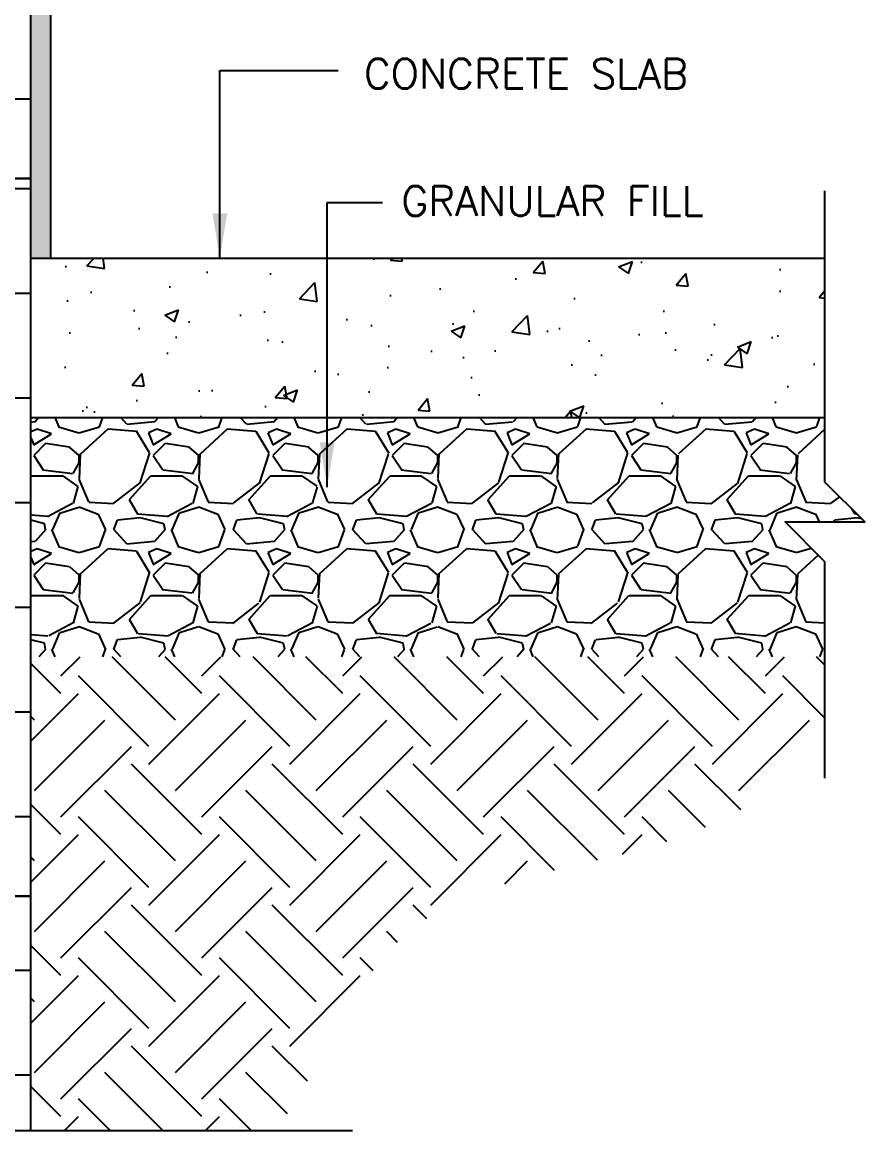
# Model space of a CAD drawing. Header units: inches. Extents: x 170.8 to 224.9, y 117.9 to 187.9.
# Drawn here: x 203.78 to 224.93, y 136.03 to 163.84 of the extents above; entities that cross this region are included whole.
import ezdxf

# ---------------------------------------------------------------- set-up
doc = ezdxf.new("R2010")
doc.units = ezdxf.units.IN
doc.header["$LTSCALE"] = 0.5
doc.header["$MEASUREMENT"] = 0
for name, color, linetype in [('HATCH', 12, 'Continuous'), ('LINE50', 5, 'Continuous'), ('LINE9', 9, 'Continuous'), ('TEXT', 4, 'Continuous')]:
    doc.layers.add(name, color=color, linetype=linetype)
doc.styles.add('DIM', font='romans.shx', dxfattribs={"width": 0.7})
doc.styles.add('ROMANS', font='romans.shx', dxfattribs={"height": 0.75})
doc.dimstyles.new('ext_12', dxfattribs={"dimscale": 12, "dimtxt": 0.09375, "dimasz": 0.09375, "dimexe": 0.09375, "dimexo": 0.0625, "dimgap": 0.0625, "dimtad": 1, "dimdec": 1, "dimzin": 3, "dimdsep": 46, "dimlunit": 4, "dimtxsty": 'DIM', "dimcen": 0.09, "dimdle": 0.09375, "dimclrt": 4, "dimadec": 0, "dimazin": 0, "dimtfac": 1, "dimtdec": 1, "dimtmove": 2, "dimatfit": 3, "dimfxl": 0, "dimfrac": 2, "dimtolj": 1, "dimtzin": 0, "dimarcsym": 0})

msp = doc.modelspace()

# ---------------------------------------------------------------- hatches: boundary and pattern name
at = {"layer": 'HATCH'}
h = msp.add_hatch(dxfattribs=at)
h.set_pattern_fill('AR-SAND', color=256, scale=0.25, style=0)
h.set_pattern_definition([(37.50000000000001, (69.1937836634877, 13.00408213625067), (-0.01574833952740204, 0.4817059422532897), [0, -0.38, 0, -0.425, 0, -0.40625]), (7.499999999999999, (69.1937836634877, 13.00408213625067), (0.4424441763169318, 0.7055365163074351), [0, -0.205, 0, -0.3425, 0, -0.13125]), (327.5, (68.88628366348769, 13.00408213625067), (0.7785354654378738, 0.001414763384241124), [0, -0.125, 0, -0.45, 0, -0.5875]), (317.5, (68.88628366348769, 13.00408213625067), (0.7515316511430733, 0.2194188912335623), [0, -0.0625, 0, -0.295, 0, -0.3375])])
h.paths.add_polyline_path([(204.496350231882, 186.9183905019429), (203.996350231882, 186.9183905019429), (203.996350231882, 177.9183905019428), (203.996350231882, 159.9183905019428), (203.996350231882, 157.9183905019428), (204.496350231882, 157.9183905019428)])
h = msp.add_hatch(dxfattribs=at)
h.set_pattern_fill('INSUL', color=256, scale=7, style=0)
h.set_pattern_definition([(180, (3127.532931943367, -237.0911235607689), (0, 2.625), []), (180, (3127.532931943367, -236.2161235607689), (0, 2.625), [0.875, -0.875]), (180, (3127.532931943367, -235.3411235607689), (0, 2.625), [0.875, -0.875])])
h.paths.add_polyline_path([(203.996350231882, 159.9183905019428), (203.558850231882, 159.9183905019428), (203.5588502318816, 160.4183905019428), (202.058850231882, 160.4183905019429), (202.058850231882, 159.9183905019429), (201.371350231882, 159.9183905019428), (201.371350231882, 177.9183905019429), (202.058850231882, 177.9183905019428), (202.058850231882, 178.4183905019428), (203.5588502318816, 178.4183905019429), (203.558850231882, 177.9183905019428), (203.996350231882, 177.9183905019428)])
h = msp.add_hatch(dxfattribs=at)
h.set_pattern_fill('INSUL', color=256, scale=7, style=0)
h.set_pattern_definition([(180, (3127.532931943367, -255.0911235607689), (0, 2.625), []), (180, (3127.532931943367, -254.2161235607689), (0, 2.625), [0.875, -0.875]), (180, (3127.532931943367, -253.3411235607689), (0, 2.625), [0.875, -0.875])])
h.paths.add_polyline_path([(203.996350231882, 141.9183905019428), (203.558850231882, 141.9183905019428), (203.5588502318816, 142.4183905019428), (202.058850231882, 142.4183905019429), (202.058850231882, 141.9183905019429), (201.371350231882, 141.9183905019428), (201.371350231882, 159.9183905019429), (202.058850231882, 159.9183905019428), (202.058850231882, 160.4183905019428), (203.5588502318816, 160.4183905019429), (203.558850231882, 159.9183905019428), (203.996350231882, 159.9183905019428)])
h = msp.add_hatch(dxfattribs=at)
h.set_pattern_fill('AR-CONC', color=256, scale=0.5, style=0)
h.set_pattern_definition([(49.99999999999999, (49.18749350412835, 13.08776119783354), (3.586300913003767, -0.3137606749129755), [0.375, -4.125]), (355, (49.18749350412835, 13.08776119783354), (-0.693756668065, 3.760960668500059), [0.3, -3.3]), (100.4514, (49.48635190412833, 13.06161449783355), (2.892546908570108, 3.447197710304768), [0.3187009499999998, -3.505710559999998]), (46.18420000000001, (49.18749350412835, 14.08776119783354), (5.336205243128222, -0.8275950716450904), [0.5625, -6.1875]), (96.63559999999998, (49.63217722912813, 14.01879466283356), (4.673313527743517, 4.870589354502209), [0.4780514399999997, -5.258564999999995]), (351.1842, (49.18749350412835, 14.08776119783354), (4.673309725668136, 4.870593004626623), [0.45, -4.95]), (21, (49.68749350412835, 13.83776119783354), (2.984535260592308, -2.013094453326694), [0.375, -4.125]), (326.0000000000001, (49.68749350412835, 13.83776119783354), (1.216576659607909, 3.625750225234265), [0.3, -3.3]), (71.4514, (49.93620466912816, 13.67000316783356), (4.20111314290745, 1.612652483549762), [0.31870095, -3.50571056]), (37.50000000000001, (49.18749350412835, 13.08776119783354), (0.06079927658645334, 1.664469269156557), [0, -3.26, 0, -3.35, 0, -3.3125]), (7.499999999999999, (49.18749350412835, 13.08776119783354), (1.315347687210743, 1.972058559411801), [0, -1.91, 0, -3.185, 0, -1.2625]), (327.5, (48.07249350412812, 13.08776119783354), (2.669112180862045, -0.112774358671899), [0, -1.25, 0, -3.9, 0, -5.175]), (317.5, (47.57249350412812, 13.08776119783354), (2.915930846711931, 0.5005249116615882), [0, -1.625, 0, -2.59, 0, -3.675])])
h.paths.add_polyline_path([(223.9252322584273, 153.9183905019428), (223.9252322584273, 157.9183905019428), (203.996350231882, 157.9183905019428), (203.996350231882, 153.9183905019428)])
h = msp.add_hatch(dxfattribs=at)
h.set_pattern_fill('GRAVEL', color=256, scale=3, style=0)
h.set_pattern_definition([(228.0128, (51.34749350412821, 16.08776119783354), (-23.99999469647448, -27.00000402482174), [0.403608, -39.957264]), (184.9697, (51.07749350412823, 15.78776119783356), (36.00000315455291, 2.999973921021156), [0.692604, -68.567775]), (132.5104, (50.38749350412817, 15.72776119783356), (29.99997215504044, -33.00002602161359), [0.488364, -48.348096]), (267.2737, (49.2174935041281, 14.97776119783356), (2.999988053181571, 60.0000008849204), [0.630714, -62.440674]), (292.8337, (49.18749350412835, 14.34776119783356), (-15.00002971631142, 35.99998923533333), [0.618465, -61.22811900000001]), (357.2737, (49.42749350412814, 13.77776119783354), (-60.0000008849204, 2.999988053181574), [0.630714, -62.440674]), (37.6942, (50.05749350412825, 13.74776119783354), (-39.00002203685393, -29.99997121548159), [0.8340869999999999, -82.574547]), (72.2553, (50.7174935041281, 14.25776119783353), (21.00003228811623, 65.99998869371757), [0.7874639999999999, -77.958963]), (121.4296, (50.95749350412834, 15.00776119783353), (-24.0000247025291, 38.99998510947771), [0.63285, -62.652219]), (175.2364, (50.62749350412841, 15.54776119783355), (33.00000283895875, -2.999974597983782), [0.7224959999999992, -35.40228899999995]), (222.3974, (49.90749350412815, 15.60776119783355), (-36.0000220532197, -32.99997624604236), [0.9343440000000001, -92.500125]), (138.8141, (52.18749350412835, 14.94776119783353), (-21.00000884041714, 17.99999194002827), [0.318903, -31.571532]), (171.4692, (51.94749350412812, 15.15776119783354), (38.99999485444538, -6.000023730119371), [0.6067109999999992, -60.06453299999995]), (225, (51.34749350412821, 15.24776119783354), (-3.33066907387547e-16, -3.000000928346857), [0.4242629999999999, -3.818376]), (203.1986, (51.13749350412817, 15.60776119783355), (14.99999919200123, 6.000003975794561), [0.228474, -22.618845]), (291.8014, (50.92749350412814, 15.51776119783355), (-2.999999731501946, 9.00000081903231), [0.323109, -15.832386]), (30.9638, (51.04749350412848, 15.21776119783354), (8.999994066863994, 6.000007450622197), [0.5247869999999992, -16.96806899999997]), (161.5651, (51.4974935041283, 15.48776119783355), (6.000001303778886, -2.999995209668123), [0.3794730000000001, -9.107361000000001]), (16.38950000000001, (49.18749350412835, 15.51776119783355), (30.00000659523588, 8.999978129453911), [0.5316, -52.628535]), (70.3462, (49.69749350412812, 15.66776119783356), (-11.99998574211524, -33.00000640681867), [0.445983, -44.152224]), (293.1986, (51.4974935041283, 16.08776119783354), (-6.000003975794561, 14.99999919200123), [0.456945, -22.390374]), (343.6105, (51.67749350412814, 15.66776119783356), (-30.00000659523587, 8.99997812945392), [0.5315999999999992, -52.62853499999995]), (339.444, (49.18749350412835, 13.65776119783354), (-15.00000553362727, 5.999987989264753), [0.51264, -25.119372]), (294.7751, (49.66749350412837, 13.47776119783356), (-14.99997656773551, 33.00001026551735), [0.4295339999999996, -42.52392899999995]), (66.80140000000002, (51.52749350412805, 13.08776119783354), (6.000003975794565, 14.99999919200123), [0.456945, -22.390374]), (17.35400000000001, (51.70749350412834, 13.50776119783353), (-39.0000060572905, -11.99998350677735), [0.5028929999999999, -49.78627199999999]), (69.444, (50.05749350412825, 13.08776119783354), (-5.99998798926476, -15.00000553362727), [0.25632, -25.375692]), (101.3098999999999, (51.34749350412821, 13.08776119783354), (-2.999992896484816, 12.00000225669286), [0.1529699999999999, -15.14408699999999]), (165.9638, (51.31749350412846, 13.23776119783355), (9.00000163796922, -2.999994172083737), [0.618465, -11.75085]), (186.009, (50.7174935041281, 13.38776119783353), (29.99999925271812, 2.999997952445524), [0.57315, -56.74176900000001]), (303.6901, (51.04749350412848, 14.94776119783353), (-3.000004003521572, 5.999998673313481), [0.432666, -10.383987]), (353.1572, (51.28749350412826, 14.58776119783354), (50.99999809643565, -6.000023993774283), [0.755382, -74.782689]), (60.94540000000001, (52.03749350412826, 14.49776119783354), (-12.00000008159784, -21.00000115370906), [0.308868, -30.578022]), (90, (52.18749350412835, 14.76776119783355), (-3, 3), [0.18, -2.82]), (120.2564, (50.65749350412815, 13.47776119783356), (11.99998466040808, -21.0000073675642), [0.416772, -41.26056000000001]), (48.01279999999999, (50.44749350412812, 13.83776119783354), (23.99999469647448, 27.00000402482175), [0.8072159999999999, -39.553656]), (0, (50.98749350412808, 14.43776119783354), (3, 3), [0.78, -2.22]), (325.3048, (51.76749350412828, 14.43776119783354), (-29.99998277696258, 21.00002582878337), [0.474342, -46.959822]), (254.0546, (52.15749350412815, 14.16776119783356), (-2.999999667889143, -12.00000037995645), [0.436806, -21.403524]), (207.646, (52.03749350412826, 13.74776119783354), (-56.99998742153878, -30.00002313950754), [0.711195, -70.408422]), (175.4261, (51.40749350412815, 13.41776119783356), (-39.0000016749364, 2.999984403483252), [0.7523969999999992, -74.4872219999999])])
h.paths.add_polyline_path([(223.9252322584273, 147.9183905019428), (223.9252322584274, 150.3026904174611), (222.9252322584274, 151.302690417461), (224.9252322584274, 151.302690417461), (223.9252322584273, 152.3026904174606), (223.9252322584273, 153.9183905019428), (203.996350231882, 153.9183905019428), (203.996350231882, 147.9183905019428)])

# ---------------------------------------------------------------- linework, layer by layer
for p, q in [((204.7509853651696, 146.996107885036), (203.9963502318829, 147.7507430183229)), ((204.7509853651687, 147.4380496232777), (205.2313262438339, 147.9183905019427)), ((207.623606663739, 146.3331952776738), (206.0384114394702, 147.9183905019428)), ((208.286519271102, 146.996107885036), (207.3642366541954, 147.9183905019428)), ((208.2865192711011, 147.4380496232776), (208.7668601497658, 147.9183905019423)), ((211.1591405696723, 146.3331952776738), (209.5739453454031, 147.918390501943)), ((211.8220531770345, 146.996107885036), (210.8997705601278, 147.9183905019428)), ((211.822053177034, 147.4380496232775), (212.3023940556992, 147.9183905019425)), ((214.6946744756047, 146.3331952776735), (213.1094792513355, 147.9183905019428)), ((215.3575870829673, 146.9961078850359), (214.4353044660607, 147.9183905019426)), ((215.357587082966, 147.4380496232777), (215.8379279616312, 147.9183905019428)), ((218.2302083815372, 146.3331952776738), (216.6450131572684, 147.9183905019428)), ((218.8931209888998, 146.9961078850361), (217.9708383719932, 147.9183905019429)), ((218.8931209888984, 147.4380496232777), (219.3734618675636, 147.9183905019429)), ((221.76574228747, 146.3331952776738), (220.1805470632008, 147.9183905019429)), ((222.4286548948322, 146.996107885036), (221.5063722779256, 147.9183905019426)), ((222.4286548948322, 147.4380496232776), (222.9089957734974, 147.9183905019426)), ((223.9252322584274, 147.7092392126486), (223.7160809691332, 147.9183905019427)), ((206.9606940563773, 145.6702826703113), (205.1929271034111, 147.4380496232777)), ((210.4962279623097, 145.6702826703113), (208.7284610093435, 147.4380496232777)), ((214.0317618682426, 145.6702826703111), (212.2639949152764, 147.4380496232775)), ((217.567295774175, 145.6702826703113), (215.7995288212088, 147.4380496232776)), ((221.1028296801074, 145.6702826703114), (219.3350627271412, 147.4380496232777)), ((223.9252322584274, 146.3834139979243), (222.8705966330741, 147.4380496232775)), ((203.996350231882, 145.7995310135077), (205.1929271034101, 146.9961078850361)), ((206.9606940563768, 145.2283409320695), (208.728461009343, 146.9961078850359)), ((210.4962279623092, 145.2283409320698), (212.2639949152754, 146.9961078850362)), ((214.0317618682417, 145.2283409320698), (215.7995288212079, 146.9961078850362)), ((217.5672957741741, 145.2283409320696), (219.3350627271403, 146.996107885036)), ((221.1028296801074, 145.2283409320697), (222.8705966330736, 146.9961078850361)), ((204.088072757807, 146.3331952776737), (203.9963502318829, 146.4249178035979)), ((204.0880727578061, 144.5654283247072), (205.8558397107723, 146.3331952776736)), ((207.6236066637385, 144.5654283247072), (209.3913736167047, 146.3331952776736)), ((211.1591405696709, 144.5654283247072), (212.9269075226372, 146.3331952776736)), ((214.6946744756034, 144.5654283247073), (216.4624414285696, 146.3331952776737)), ((218.2302083815372, 144.5654283247071), (219.9979753345034, 146.3331952776735)), ((221.76574228747, 144.5654283247072), (223.5335092404362, 146.3331952776736)), ((204.7509853651687, 143.9025157173449), (206.5187523181349, 145.6702826703113)), ((208.2865192711016, 143.9025157173447), (210.0542862240678, 145.6702826703111)), ((211.8220531770336, 143.902515717345), (213.5898201299998, 145.6702826703114)), ((215.357587082966, 143.902515717345), (217.1253540359322, 145.6702826703114)), ((218.8931209888998, 143.9025157173449), (220.660887941866, 145.6702826703112)), ((208.286519271102, 143.4605739791033), (206.5187523181358, 145.2283409320696)), ((211.8220531770345, 143.4605739791033), (210.0542862240682, 145.2283409320696)), ((215.3575870829669, 143.4605739791033), (213.5898201300007, 145.2283409320696)), ((218.8931209888998, 143.4605739791031), (217.1253540359336, 145.2283409320695)), ((221.8094666907037, 144.0797621832319), (220.660887941866, 145.2283409320698)), ((207.6236066637394, 142.797661371741), (205.8558397107732, 144.5654283247074)), ((211.1591405696714, 142.797661371741), (209.3913736167052, 144.5654283247074)), ((214.6946744756047, 142.7976613717411), (212.9269075226385, 144.5654283247074)), ((218.2124063937127, 142.8154633595652), (216.4624414285709, 144.5654283247071)), ((220.9269417243841, 143.6364619348266), (219.9979753345034, 144.5654283247074)), ((204.7509853651692, 143.460573979103), (203.996350231882, 144.21520911239)), ((206.9606940563773, 142.1347487643783), (205.1929271034111, 143.9025157173447)), ((210.4962279623097, 142.1347487643785), (208.7284610093435, 143.9025157173449)), ((214.0317618682421, 142.1347487643786), (212.2639949152759, 143.902515717345)), ((217.1396055391238, 142.5624389994297), (215.7995288212088, 143.9025157173448)), ((219.958041823401, 143.279536621085), (219.3350627271412, 143.9025157173449)), ((203.9963502318825, 142.263997107575), (205.1929271034106, 143.4605739791031)), ((206.9606940563768, 141.692807026137), (208.728461009343, 143.4605739791034)), ((210.4962279623092, 141.692807026137), (212.2639949152754, 143.4605739791034)), ((214.0317618682417, 141.6928070261369), (215.7995288212079, 143.4605739791032)), ((218.8423663003942, 142.9678775523561), (219.3350627271412, 143.4605739791033)), ((204.0880727578065, 142.7976613717406), (203.9963502318825, 142.8893838976647)), ((204.0880727578061, 141.0298944187745), (205.8558397107723, 142.7976613717409)), ((207.6236066637385, 141.0298944187745), (209.3913736167047, 142.7976613717408)), ((211.1591405696709, 141.0298944187746), (212.9269075226372, 142.797661371741)), ((215.8876684834287, 142.2228884265986), (216.4624414285709, 142.7976613717408)), ((204.7509853651692, 140.366981811412), (206.5187523181354, 142.1347487643784)), ((208.2865192711011, 140.3669818114122), (210.0542862240673, 142.1347487643786)), ((211.8220531770336, 140.3669818114122), (213.5898201299998, 142.1347487643786)), ((208.2865192711016, 139.9250400731702), (206.5187523181354, 141.6928070261366)), ((211.8220531770345, 139.9250400731705), (210.0542862240682, 141.6928070261369)), ((213.9342604642116, 141.3483666919258), (213.5898201300007, 141.6928070261369)), ((207.623606663739, 139.2621274658079), (205.8558397107728, 141.0298944187743)), ((211.1591405696718, 139.2621274658082), (209.3913736167056, 141.0298944187746)), ((213.2004497957515, 140.7563521456609), (212.9269075226376, 141.0298944187747)), ((204.7509853651687, 139.9250400731705), (203.996350231882, 140.6796752064571)), ((206.9606940563768, 138.5992148584455), (205.1929271034106, 140.3669818114118)), ((210.4962279623097, 138.5992148584456), (208.7284610093435, 140.366981811412)), ((212.5878160835842, 140.0431606431039), (212.2639949152759, 140.3669818114122)), ((203.996350231882, 140.05489272514), (201.371350231882, 140.05489272514)), ((203.996350231882, 138.7284632016422), (205.1929271034106, 139.9250400731707)), ((206.9606940563768, 138.1572731202043), (208.728461009343, 139.9250400731707)), ((210.4962279623092, 138.1572731202041), (212.2639949152754, 139.9250400731705)), ((204.0880727578065, 139.2621274658082), (203.9963502318825, 139.3538499917321)), ((204.0880727578061, 137.4943605128417), (205.8558397107723, 139.2621274658081)), ((207.6236066637385, 137.4943605128419), (209.3913736167047, 139.2621274658082)), ((204.7509853651687, 136.8314479054795), (206.5187523181349, 138.5992148584459)), ((208.2865192711011, 136.8314479054795), (210.0542862240673, 138.5992148584459)), ((208.2865192711011, 136.3895061672378), (206.5187523181349, 138.1572731202041)), ((210.9383401906394, 137.2732191536322), (210.0542862240678, 138.1572731202039)), ((203.996350231882, 137.42989272514), (201.371350231882, 137.42989272514)), ((207.3202752560624, 136.0299249675521), (205.8558397107728, 137.4943605128419)), ((210.4324431846522, 136.4532909448945), (209.3913736167052, 137.4943605128415)), ((204.7509853651692, 136.389506167238), (203.9963502318825, 137.1441413005246)), ((205.9944500413377, 136.0299249675523), (205.1929271034106, 136.8314479054796)), ((209.5299839472701, 136.0299249675521), (208.728461009343, 136.8314479054791)), ((204.833345903725, 136.0299249675523), (205.1929271034106, 136.389506167238)), ((208.3688798096574, 136.0299249675522), (208.728461009343, 136.3895061672378))]:
    msp.add_line(p, q, dxfattribs=at)
at = {"layer": 'LINE50'}
for p, q in [((203.996350231882, 159.9183905019428), (203.996350231882, 177.9183905019428)), ((203.996350231882, 141.9183905019428), (203.996350231882, 159.9183905019428)), ((203.996350231882, 157.9183905019428), (223.9252322584273, 157.9183905019428)), ((203.996350231882, 153.9183905019428), (223.9252322584273, 153.9183905019428)), ((203.996350231882, 136.0299249675523), (203.996350231882, 141.9183905019428))]:
    msp.add_line(p, q, dxfattribs=at)
for points in [[(203.996350231882, 159.9183905019428), (203.558850231882, 159.9183905019428), (203.558850231882, 160.4183905019428), (202.058850231882, 160.4183905019428), (202.058850231882, 159.9183905019428), (201.371350231882, 159.9183905019428)], [(201.371350231882, 159.9183905019428), (202.058850231882, 159.9183905019428), (202.058850231882, 160.4183905019428), (203.558850231882, 160.4183905019428), (203.558850231882, 159.9183905019428), (203.996350231882, 159.9183905019428)], [(201.371350231882, 141.9183905019428), (202.058850231882, 141.9183905019428), (202.058850231882, 142.4183905019428), (203.558850231882, 142.4183905019428), (203.558850231882, 141.9183905019428), (203.996350231882, 141.9183905019428)], [(203.996350231882, 141.9183905019428), (203.558850231882, 141.9183905019428), (203.558850231882, 142.4183905019428), (202.058850231882, 142.4183905019428), (202.058850231882, 141.9183905019428), (201.371350231882, 141.9183905019428)]]:
    msp.add_lwpolyline(points, dxfattribs=at)
at = {"layer": 'LINE9'}
for p, q in [((204.496350231882, 157.9183905019428), (204.496350231882, 186.9183905019429)), ((212.0674951023991, 136.0299249675523), (198.371350231882, 136.0299249675523))]:
    msp.add_line(p, q, dxfattribs=at)
msp.add_lwpolyline([(223.9252322584274, 144.8788719710791), (223.9252322584274, 150.302690417461), (222.9252322584274, 151.302690417461), (224.9252322584274, 151.302690417461), (223.9252322584273, 152.3026904174606), (223.9252322584273, 159.607183321441)], dxfattribs=at)

# ---------------------------------------------------------------- texts
at = {"layer": 'TEXT', "style": 'ROMANS'}
for s, p in [('CONCRETE SLAB', (212.3533790858332, 162.1692215536736)), ('GRANULAR FILL', (213.2935111758068, 158.9746261711624))]:
    msp.add_text(s, height=0.75, dxfattribs=at).set_placement(p)

# ---------------------------------------------------------------- leaders
at = {"layer": 'TEXT'}
for points in [[(208.7381732332429, 157.9183905019428), (208.7381732332429, 162.6253987082532), (211.7057827765964, 162.6253987082532)], [(211.4323629383646, 152.1749067063818), (211.4323629383646, 159.3134770698938), (212.8227030286596, 159.3134770698938)]]:
    msp.add_leader(points, dimstyle='ext_12', dxfattribs=at)

doc.saveas('drawing.dxf')
